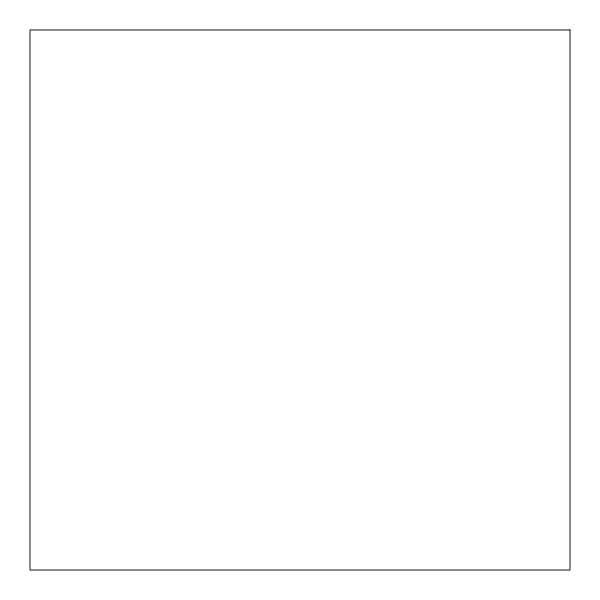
<?xml version="1.0" encoding="UTF-8"?>
<svg xmlns="http://www.w3.org/2000/svg" width="600" height="600" viewBox="0 0 600 600"><rect width="100%" height="100%" fill="white"/><g stroke="black" fill="none" stroke-linecap="round" stroke-linejoin="round"><path stroke-width="0.9" d="M570 30L30 30L30 570L570 570L570 30"/></g></svg>
